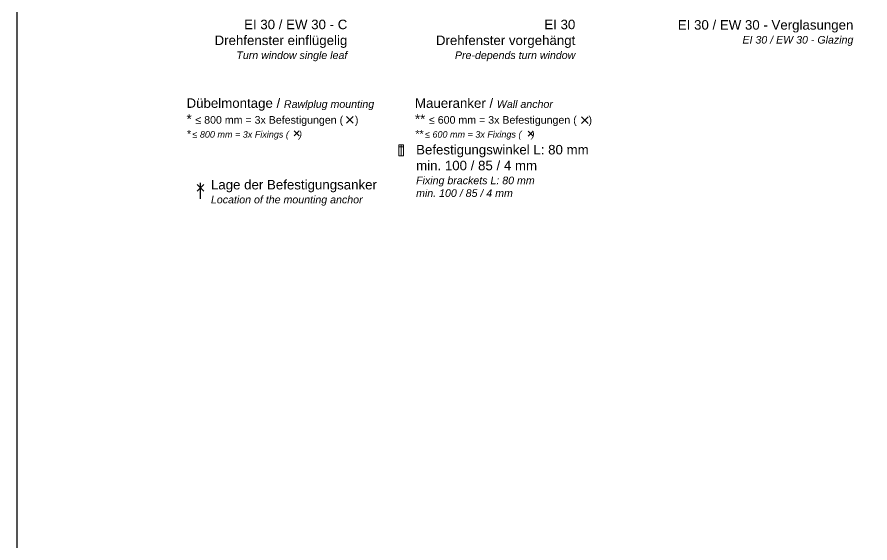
# Model space of a CAD drawing. Header units: millimetres. Extents: x -1598 to 10110, y -2803 to 662.
# Drawn here: x -1597.6 to -1148.7, y -1152.4 to -875.7 of the extents above; entities that cross this region are included whole.
import ezdxf

# ---------------------------------------------------------------- set-up
doc = ezdxf.new("R2010")
doc.units = ezdxf.units.MM
doc.linetypes.add('CENTER', pattern=[50.8, 31.75, -6.35, 6.35, -6.35])
for name, color, linetype in [('01TXT', 7, 'Continuous'), ('CENT_18', 3, 'CENTER'), ('CONST25', 3, 'Continuous'), ('WBC-GER-ENG', 7, 'Continuous')]:
    doc.layers.add(name, color=color, linetype=linetype)
doc.layers.add('BOUND_EXT', color=30, linetype='Continuous', plot=False)
doc.layers.add('Cont3', color=70, linetype='Continuous', lineweight=18)
doc.styles.add('SWISSB', font='swissb.ttf')
doc.styles.add('SWISSL', font='swissl.ttf')

msp = doc.modelspace()

# ---------------------------------------------------------------- linework, layer by layer
at = {"layer": '01TXT', "color": 2}
for points in [[(-1424.27757, -928.020804), (-1420.742036, -931.556338)], [(-1420.742036, -928.020804), (-1424.27757, -931.556338)], [(-1300.474244, -928.120758), (-1296.93871, -931.656292)], [(-1296.93871, -928.120758), (-1300.474244, -931.656292)], [(-1451.785201, -935.581531), (-1449.133551, -938.233181)], [(-1449.133551, -935.581531), (-1451.785201, -938.233181)], [(-1328.649953, -935.681485), (-1325.998302, -938.333136)], [(-1325.998302, -935.681485), (-1328.649953, -938.333136)]]:
    msp.add_lwpolyline(points, dxfattribs=at)
at = {"layer": 'BOUND_EXT'}
msp.add_lwpolyline([(-1597.625068, 525.856903), (1109.571931, 525.856903), (1109.571931, -1757.145509), (-1597.625068, -1757.145509)], close=True, dxfattribs=at)
at = {"layer": 'CENT_18'}
msp.add_lwpolyline([(-1501.080479, -971.391939), (-1501.080479, -962.991939)], dxfattribs=at)
at = {"layer": 'CONST25'}
for points in [[(-1499.312712, -963.824172), (-1502.848246, -967.359706)], [(-1502.848246, -963.824172), (-1499.312712, -967.359706)]]:
    msp.add_lwpolyline(points, dxfattribs=at)
at = {"layer": 'Cont3'}
msp.add_line((-1396.721714, -943.970444), (-1394.224613, -943.970444), dxfattribs=at)
msp.add_lwpolyline([(-1396.721714, -948.770444), (-1394.224613, -948.770444), (-1394.224613, -942.970444), (-1396.721714, -942.970444)], close=True, dxfattribs=at)
msp.add_lwpolyline([(-1395.473164, -942.970444), (-1395.473164, -948.770444)], dxfattribs=at)

# ---------------------------------------------------------------- texts
at = {"layer": 'WBC-GER-ENG'}
for s, insert, char_height, width, attachment_point, style in [('{\\fSwis721 BT|b0|i0|c0|p34;\\C40;EI 30 / EW 30 - C^JDrehfenster einflügelig^J\\fSwis721 BT|b0|i1|c0|p34;\\H0.8x;Turn window single leaf}', (-1423.783238, -898.967725), 5, 79.77181216, 9, 'SWISSB'), ('{\\fSwis721 BT|b0|i0|c0|p34;\\C40;EI 30 \\PDrehfenster vorgehängt\\P\\fSwis721 BT|b0|i1|c0|p34;\\H0.8x;Pre-depends turn window }', (-1303.783238, -898.967725), 5, 79.77181216, 9, 'SWISSB'), ('{\\fSwis721 BT|b0|i0|c0|p34;\\C40;EI 30 / EW 30 - Verglasungen^J\\fSwis721 BT|b0|i1|c0|p34;\\H0.8x;EI 30 / EW 30 - Glazing}', (-1157.421818, -890.866043), 5, 113.06102907, 9, 'SWISSB'), ('{\\H1.4706x;\\C1;Dübelmontage / \\fSwis721 Lt BT|b0|i1|c0|p34;\\H0.79999x;Rawlplug mounting^J\\fSwis721 Lt BT|b0|i0|c0|p34;\\H1.25x;* \\H0.8x;≤ 800 mm = 3x Befestigungen (    )\\P\\fSwis721 Lt BT|b0|i1|c0|p34;\\H0.99998x;*\\fMS Shell Dlg|b0|i0|c0|p0;\\H0.60208x;\\C256; \\fSwis721 Lt BT|b0|i0|c0|p34;\\H1.4118x;\\C1;≤ \\fSwis721 Lt BT|b0|i1|c0|p34;800 mm = 3x Fixings (    )}', (-1508.41353, -918.463267), 3.4, 98.03419142, 1, 'SWISSL'), ('{\\H1.4706x;\\C1;Maueranker / \\fSwis721 Lt BT|b0|i1|c0|p34;\\H0.79999x;Wall anchor\\fSwis721 Lt BT|b0|i0|c0|p34;^J\\H1.25x;** \\H0.8x;≤ 600 mm = 3x Befestigungen (    )\\P\\fSwis721 Lt BT|b0|i1|c0|p34;\\H0.99998x;**\\fMS Shell Dlg|b0|i0|c0|p0;\\H0.60208x;\\C256; \\fSwis721 Lt BT|b0|i0|c0|p34;\\H1.4118x;\\C1;≤ \\fSwis721 Lt BT|b0|i1|c0|p34;600 mm = 3x Fixings (    )}', (-1388.175943, -918.463267), 3.4, 98.03419142, 1, 'SWISSL'), ('{\\C1;Befestigungswinkel L: 80 mm\\Pmin. 100 / 85 / 4 mm\\H1.1765x;\\P\\fSwis721 Lt BT|b0|i1|c0|p34;\\H0.67998x;Fixing brackets L: 80 mm\\Pmin. 100 / 85 / 4 mm}', (-1387.576911, -942.970444), 5, 99.11392945, 1, 'SWISSL'), ('{\\C1;Lage der Befestigungsanker\\H1.1765x;\\P\\fSwis721 Lt BT|b0|i1|c0|p34;\\H0.67998x;Location of the mounting anchor}', (-1495.571091, -961.377721), 5, 99.11392945, 1, 'SWISSL')]:
    msp.add_mtext(s, dxfattribs=dict(at, insert=insert, char_height=char_height, width=width, attachment_point=attachment_point, style=style))

doc.saveas('drawing.dxf')
